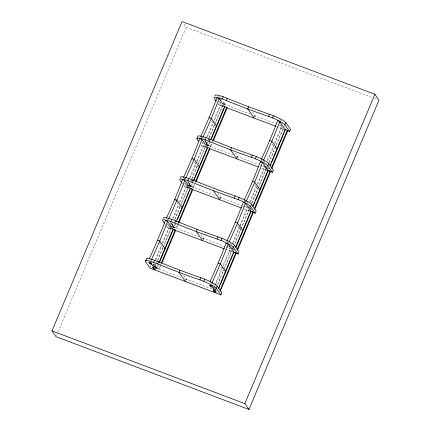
<?xml version="1.0" encoding="UTF-8"?>
<svg xmlns="http://www.w3.org/2000/svg" width="431" height="431" viewBox="0 0 431 431"><rect width="100%" height="100%" fill="white"/><g stroke="black" fill="none" stroke-linecap="round" stroke-linejoin="round"><path stroke-width="0.32" stroke-dasharray="2.15 1.62" d="M56.628 335.474L57.151 334.235M58.19 331.757L186.138 27.379L183.159 23.139M200.787 138.48L201.25 137.381L203.437 138.206L202.866 137.397M150.575 267.101L151.039 266.008L150.322 264.99M171.646 228.985L167.293 227.342L168.214 225.149L166.781 223.118M188.821 188.126L184.468 186.483L185.389 184.29L184.673 183.277M206.616 147.499L201.643 145.624L202.565 143.437L203.804 143.906M223.166 106.409L218.819 104.765L219.74 102.578L218.668 101.048M186.984 181.844L187.442 180.751M204.159 140.985L204.617 139.892M221.335 100.127L221.793 99.033M152.52 266.164L153.555 263.707M155.359 259.414L161.296 245.298M162.325 242.842L168.774 227.498L170.902 228.295L163.678 245.481M170.471 223.463L170.988 222.234M172.535 218.555L178.472 204.439M179.501 201.983L185.95 186.639L188.078 187.442L181.112 204.014M187.647 182.604L188.164 181.381M189.71 177.696L196.417 161.738M196.676 161.124L203.125 145.78L205.248 146.583L198.282 163.155M204.822 141.751L205.339 140.522M206.885 136.837L212.822 122.722M213.851 120.265L220.3 104.922L222.423 105.724L215.457 122.296M152.719 265.97L153.134 264.812L155.322 265.636L154.675 267.344M153.167 266.099L154.201 263.643M155.747 259.963L161.679 245.848M162.713 243.391L169.162 228.047L168.774 227.498M170.859 224.012L171.376 222.789M173.181 218.49L178.854 204.989M179.889 202.532L186.337 187.189L185.95 186.639M188.035 183.159L188.552 181.93M190.357 177.631L196.03 164.13M197.064 161.673L203.513 146.33L203.125 145.78M205.21 142.3L205.722 141.072M207.532 136.772L220.688 105.471L220.3 104.922M171.263 226.183L170.568 227.827L172.211 228.446M188.439 185.33L187.744 186.973L189.387 187.587M156.194 263.282L154.648 266.967L153.587 266.563M156.453 262.668L157.223 260.825M157.482 260.211L163.419 246.096M172.077 225.494L172.853 223.651M174.657 219.357L180.077 206.465M188.993 185.249L190.545 181.564M190.804 180.95L191.574 179.113M191.833 178.499L197.253 165.606M206.427 143.776L207.72 140.711M207.979 140.097L208.749 138.254M209.008 137.64L214.428 124.753M172.082 225.941L172.497 224.777M189.026 185.632L189.672 183.924M206.433 144.223L206.848 143.065L204.66 142.241M223.608 103.365L224.066 102.271L221.879 101.447M158.807 263.837L157.029 268.066L154.837 267.242L155.871 264.785M157.676 260.486L171.091 228.575L167.492 223.447M172.271 225.779L173.305 223.312M175.061 219.131L188.266 187.717L184.667 182.588M191.768 179.388L189.187 185.524L191.375 186.348L192.409 183.892M191.984 178.876L197.964 164.658M198.217 164.044L205.442 146.858L204.876 146.05M208.943 138.529L206.363 144.665L208.55 145.489L209.822 142.472M209.159 138.022L214.622 125.028M214.999 124.123L222.617 105.999L219.395 101.414M190.809 185.54L190.346 186.634L189.209 185.018M207.521 145.775L207.984 144.681M156.044 268.416L156.507 267.322L152.671 265.905M173.219 227.557L173.682 226.464L172.589 226.049M190.394 186.698L190.858 185.605L189.166 184.921M207.57 145.845L208.028 144.746L205.84 143.922M224.745 104.986L225.203 103.887L224.066 102.271M157.865 265.334L156.836 267.791L158.958 268.588L159.346 269.143L160.634 266.072M175.298 223.861L174.011 226.932L176.134 227.735L176.521 228.285L177.809 225.214M192.215 183.617L191.186 186.073L193.309 186.876L193.697 187.426L194.984 184.355M209.649 142.149L208.362 145.215L210.484 146.017L210.867 146.567L211.901 144.11M172.012 226.383L174.205 227.207L176.01 222.913M158.958 268.588L159.987 266.137M160.246 265.523L161.022 263.68M176.134 227.735L177.163 225.278M177.421 224.664L178.197 222.822M193.309 186.876L194.338 184.42M210.484 146.017L211.513 143.561M211.772 142.947L212.548 141.109M178.068 224.599L178.843 222.757M185.917 280.43L186.381 279.336L213.119 289.422M203.093 239.571L203.556 238.478L225.316 246.688M220.268 198.713L220.731 197.619L242.491 205.829M237.443 157.859L237.907 156.76L257.803 164.265M254.619 117L255.082 115.901L275.598 123.643M186.014 280.468L186.478 279.369L183.461 275.08M203.19 239.609L203.653 238.515L200.636 234.222M220.365 198.75L220.828 197.657L217.811 193.363M237.54 157.891L238.004 156.798L234.987 152.504M254.716 117.033L255.179 115.939L252.162 111.651M227.045 243.052L227.503 241.958L229.739 242.847L230.499 243.924M244.221 202.193L244.679 201.099L246.866 201.923M261.396 161.334L261.854 160.24M214.805 286.502L213.517 289.573L213.129 289.023L214.417 285.952M214.676 285.338L229.384 250.357L231.506 251.154L224.54 267.726M231.592 245.094L232.368 243.256M232.627 242.642L239.593 226.07M239.851 225.456L246.559 209.498L248.682 210.296L234.491 244.054M249.802 201.783L257.027 184.597M257.285 183.983L263.734 168.64L265.857 169.442L258.632 186.623M267.236 160.31L273.426 145.581M274.461 143.124L280.91 127.781L283.032 128.583L275.808 145.77M213.097 289.379L213.738 287.671M264.392 167.352L265.081 165.709M281.567 126.493L282.257 124.85M215.064 285.888L215.839 284.051M216.098 283.436L223.064 266.864M223.323 266.25L229.771 250.907L229.384 250.357M233.015 243.192L239.981 226.62M240.239 226.006L246.947 210.048L246.559 209.498M250.19 202.333L256.639 186.989M257.668 184.533L264.122 169.189L263.734 168.64M267.624 160.86L273.814 146.131M274.843 143.674L281.298 128.33L280.91 127.781M217.574 284.298L223.511 270.183M251.666 203.195L258.374 187.237M268.842 162.342L275.549 146.384M215.468 289.589L215.931 288.495M232.692 248.8L233.149 247.701M249.861 207.941L250.325 206.842M267.037 167.083L267.5 165.989M284.212 126.224L284.675 125.13M217.73 284.659L223.7 270.458M224.082 269.558L231.7 251.429L228.856 247.383M234.685 244.329L240.875 229.599M241.258 228.699L248.876 210.576L245.654 205.986M252.081 202.947L258.05 188.74M258.433 187.841L266.051 169.717L262.452 164.588M269.003 162.692L283.226 128.858L279.627 123.735M216.604 291.211L217.068 290.111M233.78 250.352L234.243 249.258M251.418 208.399L250.955 209.493L249.818 207.877L248.175 207.257M268.588 167.54L268.13 168.634L266.994 167.018L265.351 166.398M219.74 102.578L220.979 103.047M224.088 104.216L250.201 114.064M253.934 115.47L255.179 115.939M206.912 145.075L233.026 154.923M236.134 156.092L238.004 156.798M185.389 184.29L187.253 184.996M187.873 185.228L215.85 195.782M218.959 196.951L220.828 197.657M168.214 225.149L169.458 225.618M173.187 227.024L198.675 236.635M201.783 237.81L203.653 238.515M155.392 267.651L180.88 277.262M184.613 278.668L186.478 279.369M186.138 27.379L372.077 97.508M374.593 98.457L377.103 99.405M218.469 96.592L220.656 97.417M279.622 119.656L281.265 120.271L282.019 121.353M219.648 99.442L221.286 100.062M223.016 103.063L225.203 103.887M279.331 125.049L281.82 125.987M222.617 105.999L224.26 106.619M283.226 128.858L284.864 129.478M220.688 105.471L223.026 106.355M276.546 126.536L284.007 129.354M215.586 125.744L214.493 125.335L211.233 120.691M262.404 160.445L264.041 161.065M201.293 137.446L203.48 138.276M204.703 142.305L206.891 143.13M266.45 166.781L267.543 167.19M206.19 144.8L210.867 146.567M260.292 165.208L264.645 166.845M267.753 168.02L268.998 168.489M205.442 146.858L207.629 147.682M266.051 169.717L267.694 170.337M203.513 146.33L206.438 147.434M261.234 168.101L266.832 170.213M198.411 166.603L197.317 166.188L194.058 161.55M184.075 178.24L186.262 179.064L185.691 178.256M184.118 178.305L186.305 179.129M246.365 201.783L244.727 201.164L245.481 202.241M187.485 183.094L189.715 183.989M248.137 206.018L249.775 206.638M249.226 207.575L250.368 208.049M249.797 208.383L250.89 208.793M189.015 185.659L193.697 187.426M243.116 206.061L247.469 207.704M250.578 208.879L251.823 209.347M186.564 185.287L187.657 185.702M186.607 185.352L188.8 186.176M188.266 187.717L190.459 188.541M248.876 210.576L250.519 211.19M186.337 187.189L189.263 188.293M244.059 208.96L249.657 211.071M166.942 219.163L169.087 219.923L168.516 219.115M170.31 223.953L172.545 224.842M232.6 247.496L230.962 246.877L232.099 248.498M172.54 225.984L173.634 226.399L173.176 227.493L172.034 225.876M232.05 248.428L233.149 248.843M231 248.116L233.193 248.908M232.621 249.242L233.715 249.651M173.009 226.959L176.521 228.285M225.941 246.92L230.294 248.563M233.403 249.738L234.647 250.206M169.388 226.146L170.482 226.555M169.431 226.21L171.075 226.83M171.091 228.575L172.734 229.19M231.7 251.429L233.343 252.049M169.162 228.047L172.088 229.152M225.639 249.344L232.481 251.925M224.67 271.174L223.576 270.765L220.316 266.126M149.724 259.958L151.954 260.847M210.328 282.817L212.515 283.641M155.37 265.701L153.177 264.876L154.837 267.242M215.43 288.355L213.787 287.736L214.924 289.352M154.271 266.428L156.458 267.258L156 268.351L154.864 266.735M214.88 289.287L215.974 289.702M213.28 288.765L216.567 289.971M213.129 289.023L215.252 289.821M155.833 267.818L159.346 269.143M272.203 144.067L275.097 148.189M223.56 103.3L224.319 104.377M264.09 161.129L264.844 162.212M218.102 103.752L218.819 104.765M254.662 184.409L257.921 189.047M204.951 140.366L208.55 145.489M206.384 144.159L207.144 145.236M246.915 201.988L248.051 203.61M201.843 141.734L204.542 145.576M200.927 144.606L201.643 145.624M237.492 225.268L240.746 229.906M188.158 181.763L191.375 186.348M181.963 182.922L182.679 183.94M183.035 184.446L184.468 186.483M175.433 200.345L176.521 201.891M176.882 202.408L180.142 207.047M170.983 222.622L174.205 227.207M212.564 283.706L213.323 284.783M164.787 223.781L165.504 224.799M165.86 225.305L167.293 227.342M159.346 242.75L162.966 247.906M153.808 263.481L157.029 268.066"/><path stroke-width="0.65" d="M52.011 330.884L182.044 21.55L374.895 94.287L378.989 100.116L248.956 409.45L56.105 336.713L52.011 330.884L244.862 403.621L248.956 409.45M145.7 261.041L146.389 259.397A13.539 2.069 22.8 0 1 153.42 259.845L154.535 260.227A17.359 2.656 22.8 0 1 158.5 261.741A190.917 29.206 22.8 0 0 180.072 270.253M198.783 141.557L196.994 139.014L197.689 137.37M149.983 263.831L148.846 262.215L151.033 263.039L152.175 264.656L149.983 263.831L150.446 262.738M185.556 281.562L150.117 268.201L145.468 261.585A13.539 2.069 22.8 0 1 152.499 262.037L153.614 262.414L154.535 260.227M164.432 223.274L162.643 220.726A13.539 2.069 22.8 0 1 169.674 221.178L170.789 221.556L171.71 219.368A17.359 2.656 22.8 0 1 175.676 220.882A190.917 29.206 22.8 0 0 197.247 229.394M181.607 182.415L179.819 179.872A13.539 2.069 22.8 0 1 186.849 180.32L187.964 180.702L188.886 178.509A17.359 2.656 22.8 0 1 192.851 180.029A190.917 29.206 22.8 0 0 214.417 188.536M196.994 139.014A13.539 2.069 22.8 0 1 204.025 139.461L205.14 139.843L206.061 137.651A17.359 2.656 22.8 0 1 210.026 139.17A190.917 29.206 22.8 0 0 231.592 147.677M216.314 101.204L214.169 98.155A13.539 2.069 22.8 0 1 221.2 98.607L222.315 98.985L223.236 96.792A17.359 2.656 22.8 0 1 227.202 98.311A190.917 29.206 22.8 0 0 248.768 106.818M153.398 268.685L152.256 267.069L154.449 267.893L155.586 269.51L153.398 268.685L153.856 267.592M153.614 262.414A17.359 2.656 22.8 0 1 157.579 263.934L158.5 261.741M170.789 221.556A17.359 2.656 22.8 0 1 174.754 223.075L175.676 220.882M187.964 180.702A17.359 2.656 22.8 0 1 191.93 182.216L192.851 180.029M205.14 139.843A17.359 2.656 22.8 0 1 209.105 141.357L210.026 139.17M222.315 98.985A17.359 2.656 22.8 0 1 226.28 100.504L227.202 98.311M159.158 262.263L173.09 229.125L175.212 229.922L175.6 230.472L161.927 263.002M176.333 221.41L190.265 188.266L192.388 189.064L192.776 189.618L178.843 222.757M193.508 180.551L207.44 147.407L209.563 148.21L209.951 148.76L196.019 181.904M210.684 139.692L224.616 106.549L226.738 107.351L227.121 107.901L213.447 140.431M159.351 262.544L164.901 249.333M165.025 249.037L168.381 241.058M168.456 240.875L173.025 230.003M177.502 219.352L186.068 198.977M186.585 197.748L187.361 195.906M187.878 194.677L188.681 192.77M189.166 191.606L189.947 189.748M193.918 180.309L198.998 168.225M199.117 167.934L200.264 165.202M200.41 164.868L207.629 147.682L201.945 139.59L199.758 138.766A128.255 30.019 -69.3 0 1 191.887 158.457A128.255 30.019 -69.3 0 1 183.504 177.432M211.599 138.243L218.355 122.167M218.458 121.93L219.648 119.101M219.729 118.908L224.804 106.823L219.12 98.731L216.933 97.907A128.255 30.019 -69.3 0 1 209.062 117.598A128.255 30.019 -69.3 0 1 200.679 136.573M161.28 263.066L175.212 229.922M178.456 222.207L192.388 189.064M195.372 181.963L209.563 148.21M212.806 140.495L226.738 107.351M179.054 272.408L179.975 270.215A190.917 29.206 22.8 0 0 200.824 277.704A17.359 2.656 22.8 0 1 204.747 279.164L205.948 279.654A13.539 2.069 22.8 0 1 217.176 286.092L221.825 292.703L220.904 294.896L185.459 281.524L179.054 272.408A190.917 29.206 22.8 0 0 199.903 279.897A17.359 2.656 22.8 0 1 203.825 281.351L205.027 281.847A13.539 2.069 22.8 0 1 216.254 288.285L220.904 294.896M224.395 248.876L202.635 240.67L196.229 231.549L197.15 229.357A190.917 29.206 22.8 0 0 218 236.845A17.359 2.656 22.8 0 1 221.922 238.305L223.123 238.801A13.539 2.069 22.8 0 1 234.351 245.234L239 251.849L238.079 254.037L236.21 253.336M258.126 166.926L236.985 158.953L230.574 149.832L231.495 147.639A190.917 29.206 22.8 0 0 252.35 155.133A17.359 2.656 22.8 0 1 256.273 156.588L257.469 157.083A13.539 2.069 22.8 0 1 268.702 163.516L273.346 170.132L272.424 172.325L268.077 170.681M275.921 126.305L254.161 118.094L247.75 108.973L248.671 106.786A190.917 29.206 22.8 0 0 269.526 114.274A17.359 2.656 22.8 0 1 273.448 115.729L274.644 116.225A13.539 2.069 22.8 0 1 285.877 122.663L290.521 129.273L289.6 131.466L287.116 130.528M199.903 279.897L200.824 277.704M196.229 231.549A190.917 29.206 22.8 0 0 217.079 239.038L218 236.845M241.57 208.022L219.81 199.812L213.404 190.691A190.917 29.206 22.8 0 0 234.254 198.179L235.175 195.992A17.359 2.656 22.8 0 1 239.097 197.446L240.293 197.942A13.539 2.069 22.8 0 1 251.526 204.375L256.17 210.991L255.254 213.178L252.14 212.009M230.574 149.832A190.917 29.206 22.8 0 0 251.429 157.326L252.35 155.133M247.75 108.973A190.917 29.206 22.8 0 0 268.605 116.467L269.526 114.274M203.825 281.351L204.747 279.164M217.079 239.038A17.359 2.656 22.8 0 1 221.001 240.493L221.922 238.305M234.254 198.179A17.359 2.656 22.8 0 1 238.176 199.639L239.097 197.446M251.429 157.326A17.359 2.656 22.8 0 1 255.351 158.78L256.273 156.588M268.605 116.467A17.359 2.656 22.8 0 1 272.527 117.922L273.448 115.729M210.592 286.69L209.455 285.069L211.643 285.898L212.779 287.515L210.592 286.69L211.05 285.591M214.002 291.545L212.866 289.928L215.053 290.753L216.19 292.369L214.002 291.545L214.46 290.451M216.254 288.285L217.176 286.092M238.079 254.037L233.43 247.426L234.351 245.234M255.254 213.178L250.605 206.568L251.526 204.375M272.424 172.325L267.78 165.709L268.702 163.516M289.6 131.466L284.956 124.85L285.877 122.663M218.215 288.808L233.694 251.979L235.816 252.781L236.204 253.331L220.209 291.383M235.649 247.335L250.869 211.125L252.992 211.923L253.38 212.472L237.643 249.915M252.825 206.476L268.044 170.267L270.167 171.064L270.555 171.619L254.818 209.057M270 165.617L285.22 129.408L287.342 130.21L287.73 130.76L271.735 168.812M218.905 287.903L219.697 286.012M220.176 284.88L230.019 261.461M230.537 260.238L231.35 258.298M231.824 257.167L232.616 255.276M233.112 254.096L233.888 252.259L228.204 244.161L226.016 243.337A128.255 30.019 -69.3 0 1 218.14 263.034A128.255 30.019 -69.3 0 1 209.999 281.491M236.08 247.044L242.939 230.73L237.503 222.999L235.315 222.175A128.255 30.019 -69.3 0 1 226.938 241.15M243.068 230.423L245.131 225.515M245.223 225.294L251.063 211.4L245.379 203.308L243.192 202.478A128.255 30.019 -69.3 0 1 235.315 222.175M253.509 205.582L255.033 201.956M255.54 200.749L260.114 189.872L254.678 182.141L252.491 181.316A128.255 30.019 -69.3 0 1 244.113 200.291M260.243 189.565L261.014 187.727M261.127 187.458L268.238 170.541L262.554 162.449L260.367 161.625A128.255 30.019 -69.3 0 1 252.491 181.316M270.178 165.935L270.964 164.055M271.444 162.913L279.994 142.569M280.511 141.346L281.351 139.348M281.804 138.276L282.617 136.331M283.092 135.205L283.889 133.308M284.379 132.139L285.16 130.286M220.079 290.219L235.816 252.781M236.996 249.975L252.992 211.923M254.171 209.121L270.167 171.064M271.605 167.648L287.342 130.21M244.862 403.621L374.895 94.287M223.236 96.792L222.121 96.415A13.539 2.069 22.8 0 0 215.091 95.962M206.061 137.651L204.946 137.273A13.539 2.069 22.8 0 0 197.915 136.821M188.886 178.509L187.771 178.132A13.539 2.069 22.8 0 0 180.74 177.68M171.71 219.368L170.595 218.986A13.539 2.069 22.8 0 0 163.565 218.539M226.275 107.583L254.258 118.132M209.725 148.673L237.082 158.991M190.685 188.826L219.907 199.844M175.374 230.391L202.732 240.703M285.414 129.683L279.73 121.59L277.542 120.766A128.255 30.019 -69.3 0 1 269.666 140.458A128.255 30.019 -69.3 0 1 261.288 159.432M279.25 122.054L280.344 122.463M209.062 117.598L211.249 118.423L216.68 126.159M269.666 140.458L271.853 141.282L277.289 149.018M265.437 167.702L266.579 168.176M191.887 158.457L194.074 159.281L199.505 167.018M190.459 188.541L184.77 180.449L182.582 179.625A128.255 30.019 -69.3 0 1 174.711 199.316A128.255 30.019 -69.3 0 1 166.328 218.291M174.711 199.316L176.899 200.14L182.329 207.871M173.284 229.4L167.594 221.308L165.407 220.478A128.255 30.019 -69.3 0 1 157.536 240.175A128.255 30.019 -69.3 0 1 149.395 258.638M228.813 246.176L229.906 246.591M173.844 229.815L175.6 230.472M233.101 252.162L235.035 252.889M157.536 240.175L159.723 240.999L165.154 248.73M218.14 263.034L220.327 263.858L225.763 271.589M150.397 262.673L151.491 263.082M211.007 285.527L212.1 285.942M214.417 290.386L215.511 290.796M272.527 117.922L273.723 118.417A13.539 2.069 22.8 0 1 284.956 124.85M255.351 158.78L256.547 159.276A13.539 2.069 22.8 0 1 267.78 165.709M238.176 199.639L239.377 200.129A13.539 2.069 22.8 0 1 250.605 206.568M221.001 240.493L222.202 240.988A13.539 2.069 22.8 0 1 233.43 247.426M260.367 161.625L260.933 162.433M179.151 272.44A190.917 29.206 22.8 0 1 157.579 263.934M247.847 109.011A190.917 29.206 22.8 0 1 226.28 100.504M219.12 98.731A128.255 30.019 -69.3 0 1 211.249 118.423A128.255 30.019 -69.3 0 1 203.103 136.886M279.73 121.59A128.255 30.019 -69.3 0 1 271.853 141.282A128.255 30.019 -69.3 0 1 263.476 160.257M230.671 149.869A190.917 29.206 22.8 0 1 209.105 141.357M201.945 139.59A128.255 30.019 -69.3 0 1 194.074 159.281A128.255 30.019 -69.3 0 1 185.933 177.744M262.554 162.449A128.255 30.019 -69.3 0 1 254.678 182.141A128.255 30.019 -69.3 0 1 246.3 201.115M213.496 190.728A190.917 29.206 22.8 0 1 191.93 182.216M235.175 195.992A190.917 29.206 22.8 0 1 214.32 188.498M184.77 180.449A128.255 30.019 -69.3 0 1 176.899 200.14A128.255 30.019 -69.3 0 1 168.758 218.603M245.379 203.308A128.255 30.019 -69.3 0 1 237.503 222.999A128.255 30.019 -69.3 0 1 229.125 241.974M196.326 231.587A190.917 29.206 22.8 0 1 174.754 223.075M167.594 221.308A128.255 30.019 -69.3 0 1 159.723 240.999A128.255 30.019 -69.3 0 1 151.583 259.462M228.204 244.161A128.255 30.019 -69.3 0 1 220.327 263.858A128.255 30.019 -69.3 0 1 211.95 282.833"/></g></svg>
